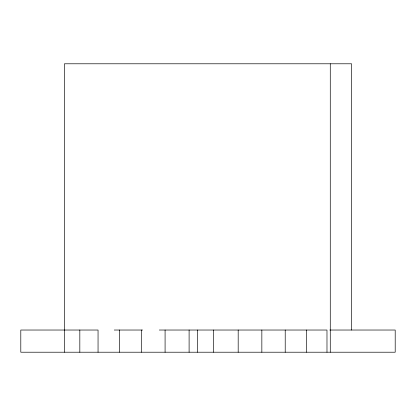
<?xml version="1.0" encoding="UTF-8"?>
<svg xmlns="http://www.w3.org/2000/svg" width="416" height="416" viewBox="0 0 416 416"><rect width="100%" height="100%" fill="white"/><g stroke="black" fill="none" stroke-linecap="round" stroke-linejoin="round"><path stroke-width="0.62" d="M114.254 330.028L142.589 330.028M159.302 330.028L326.981 330.028L326.981 352.212M329.8 330.028L395.2 330.028L395.2 352.212L20.8 352.212L20.8 330.028L98.051 330.028L98.051 352.212M351.577 330.028L351.577 63.788L64.423 63.788L64.423 352.212M330.273 63.788L330.273 352.212M306.363 330.028L306.363 352.212M285.215 330.028L285.215 352.212M261.846 330.028L261.846 352.212M238.186 330.028L238.186 352.212M213.658 330.028L213.658 352.212M197.439 330.028L197.439 352.212M189.103 330.028L189.103 352.212M165.084 330.028L165.084 352.212M141.305 330.028L141.305 352.212M119.439 330.028L119.439 352.212M79.825 330.028L79.825 352.212"/></g></svg>
